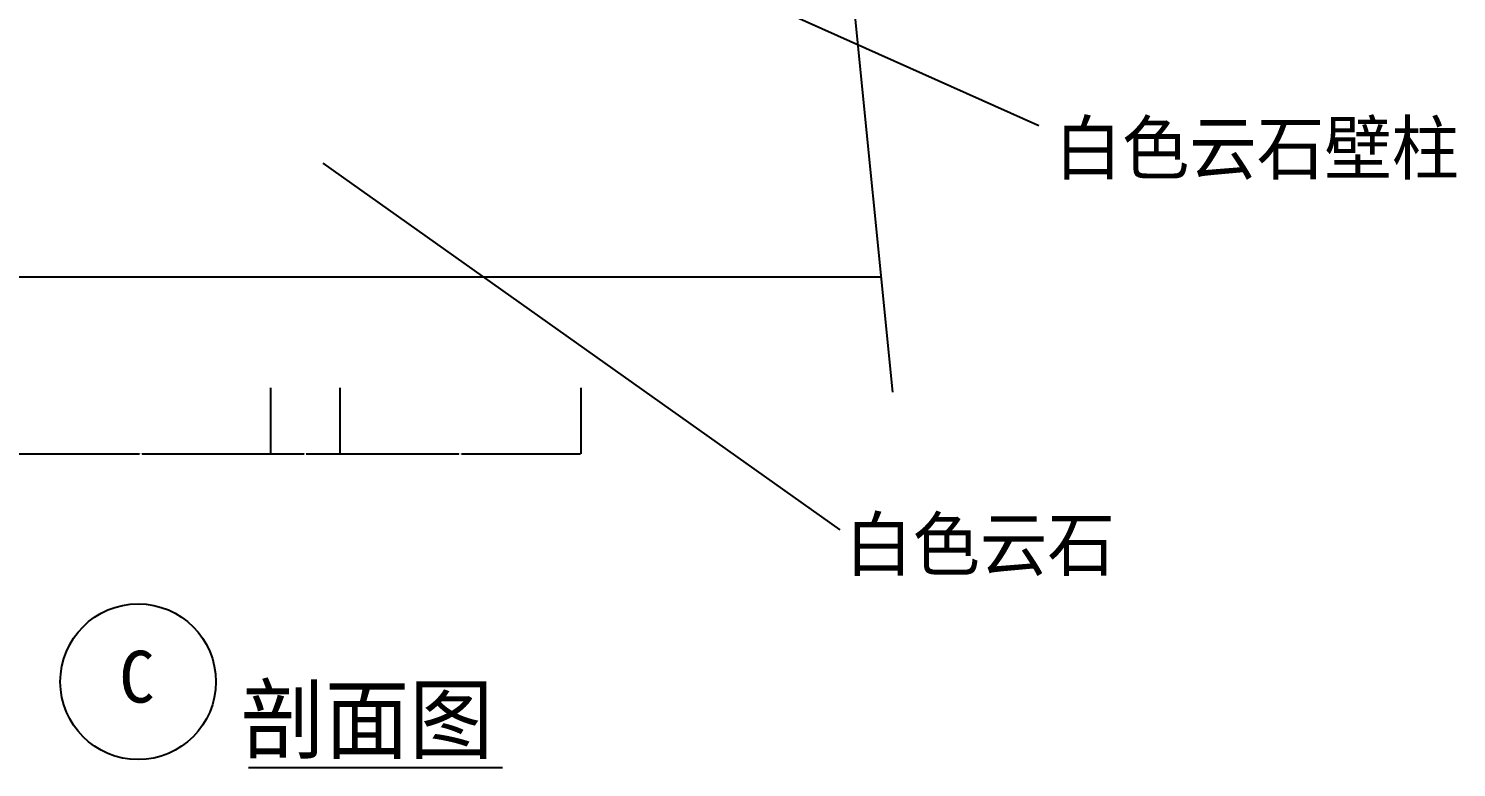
# Model space of a CAD drawing. Header units: metres. Extents: x 204 to 5299, y 190 to 6956.
# Drawn here: x 3648 to 5299, y 190 to 1044 of the extents above; entities that cross this region are included whole.
import ezdxf

# ---------------------------------------------------------------- set-up
doc = ezdxf.new("R2010")
doc.units = ezdxf.units.M
for name, color, linetype in [('4', 4, 'Continuous'), ('DIM', 3, 'Continuous'), ('TEXT', 3, 'Continuous')]:
    doc.layers.add(name, color=color, linetype=linetype)
doc.dimstyles.get("Standard").update_dxf_attribs({"dimtxt": 2.5, "dimasz": 2.5, "dimexe": 1.25, "dimexo": 0.625, "dimtad": 1, "dimcen": 2.5, "dimazin": 3, "dimtfac": 1, "dimtmove": 0, "dimatfit": 3})

# ---------------------------------------------------------------- blocks, each defined once
blk = doc.blocks.new('*D13')
for p, q in [((4007.66, 629.09), (4007.66, 552.87)), ((4286.34, 629.09), (4286.34, 552.87)), ((4007.91, 552.87), (4145.5, 552.87)), ((4148.5, 552.87), (4286.09, 552.87))]:
    blk.add_line(p, q)
at = {"layer": 'Defpoints'}
for p in [(4007.66, 629.09), (4286.34, 629.09), (4007.66, 552.87)]:
    blk.add_point(p, dxfattribs=at)
at = {"layer": 'DIM', "insert": (4147, 552.87), "char_height": 1, "attachment_point": 5}
blk.add_mtext('140', dxfattribs=at)
blk = doc.blocks.new('*D14')
for p, q in [((3627.66, 629.09), (3627.66, 552.87)), ((3927.66, 629.09), (3927.66, 552.87)), ((3627.91, 552.87), (3776.16, 552.87)), ((3779.16, 552.87), (3927.41, 552.87))]:
    blk.add_line(p, q)
at = {"layer": 'Defpoints'}
for p in [(3627.66, 629.09), (3927.66, 629.09), (3627.66, 552.87)]:
    blk.add_point(p, dxfattribs=at)
at = {"layer": 'DIM', "insert": (3777.66, 552.87), "char_height": 1, "attachment_point": 5}
blk.add_mtext('150', dxfattribs=at)
blk = doc.blocks.new('*D16')
for p, q in [((3927.66, 629.09), (3927.66, 552.87)), ((4007.66, 629.09), (4007.66, 552.87)), ((3927.91, 552.87), (3966.66, 552.87)), ((3968.66, 552.87), (4007.41, 552.87))]:
    blk.add_line(p, q)
at = {"layer": 'Defpoints'}
for p in [(3927.66, 629.09), (4007.66, 629.09), (3927.66, 552.87)]:
    blk.add_point(p, dxfattribs=at)
at = {"layer": 'DIM', "insert": (3967.66, 552.87), "char_height": 1, "attachment_point": 5}
blk.add_mtext('40', dxfattribs=at)

msp = doc.modelspace()

# ---------------------------------------------------------------- linework, layer by layer
at = {"layer": '4'}
msp.add_line((3161.97, 757.58), (4633.72, 757.58), dxfattribs=at)
at = {"layer": 'DIM'}
msp.add_line((4502.25, 2062.11), (4647.16, 624.24), dxfattribs=at)
at = {"layer": 'TEXT'}
msp.add_line((3902.16, 190.45), (4196.03, 190.45), dxfattribs=at)
msp.add_circle((3774.38, 289.46), 90, dxfattribs=at)

# ---------------------------------------------------------------- texts
for s, height, p in [('白色云石壁柱', 60, (4834.47, 876.36)), ('白色云石', 60, (4592.24, 418.39)), ('C', 60, (3752.6, 265.32)), ('剖面图', 75, (3892.96, 208.39))]:
    msp.add_text(s, height=height, dxfattribs=at).set_placement(p)

# ---------------------------------------------------------------- dimensions: what is measured, and where the dimension line sits
at = {"layer": 'DIM'}
for base, p1, p2, text, picture, middle in [((3627.66, 552.87), (3627.66, 629.09), (3927.66, 629.09), '150', '*D14', (3777.66, 552.87)), ((3927.66, 552.87), (3927.66, 629.09), (4007.66, 629.09), '40', '*D16', (3967.66, 552.87)), ((4007.66, 552.87), (4007.66, 629.09), (4286.34, 629.09), '140', '*D13', (4147, 552.87))]:
    dim = msp.add_linear_dim(base=base, p1=p1, p2=p2, text=text, dimstyle='Standard', dxfattribs=at)
    dim.commit()
    dim.dimension.update_dxf_attribs({"geometry": picture, "text_midpoint": middle})

# ---------------------------------------------------------------- leaders
for points in [[(4181.89, 1216.1), (4816.44, 932.4)], [(3988.19, 889.01), (4586, 465.12)]]:
    msp.add_leader(points, dimstyle='Standard', dxfattribs=at)

doc.saveas('drawing.dxf')
